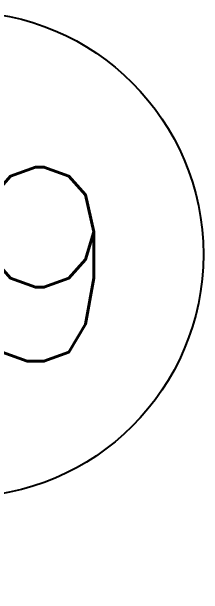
# Model space of a CAD drawing. Header units: millimetres. Extents: x 0 to 71617, y -15450 to 30894.
# Drawn here: x 68612 to 69007, y 29694 to 30894 of the extents above; entities that cross this region are included whole.
import ezdxf
from ezdxf.enums import TextEntityAlignment as Align

# ---------------------------------------------------------------- set-up
doc = ezdxf.new("R2010")
doc.units = ezdxf.units.MM
doc.layers.add('DIM2', color=4, linetype='Continuous', lineweight=5)
doc.layers.add('DIMS-BUBL-005', color=5, linetype='Continuous')
doc.layers.add('DIMS-BUBL-008', color=250, linetype='Continuous')
doc.styles.add('SIMPLEX', font='simplex.shx')

# ---------------------------------------------------------------- blocks, each defined once
blk = doc.blocks.new('BUBBLE-V4')
at = {"layer": 'DIMS-BUBL-008'}
blk.add_line((0, -0.68000000000049), (0, -0.4800000000009135), dxfattribs=at)
blk.add_circle((0, 0.01999999999999602), 0.5000000000009095, dxfattribs=at)
at = {"layer": 'DIMS-BUBL-005', "style": 'SIMPLEX'}
blk.add_attdef('-', text='', height=0.3799999999999999, dxfattribs=at).set_placement((0, 1.4210854715202e-14), align=Align.MIDDLE)
blk = doc.blocks.new('GRIDLINE-GF')
at = {"layer": 'DIMS-BUBL-008'}
ref = blk.add_blockref('BUBBLE-V4', (45300.00000000058, 13226.82365270541), dxfattribs=dict(at, xscale=1000, yscale=1000, zscale=1000))
ref.add_attrib('-', '19', dxfattribs={"layer": 'DIMS-BUBL-005', "height": 400, "style": 'SIMPLEX'}).set_placement((45300.00000000058, 13226.82365270541), align=Align.MIDDLE)

msp = doc.modelspace()

# ---------------------------------------------------------------- block references
at = {"layer": 'DIM2'}
msp.add_blockref('GRIDLINE-GF', (23206.54661603476, 17146.72730802005, -0.002679299760398379), dxfattribs=at)

doc.saveas('drawing.dxf')
